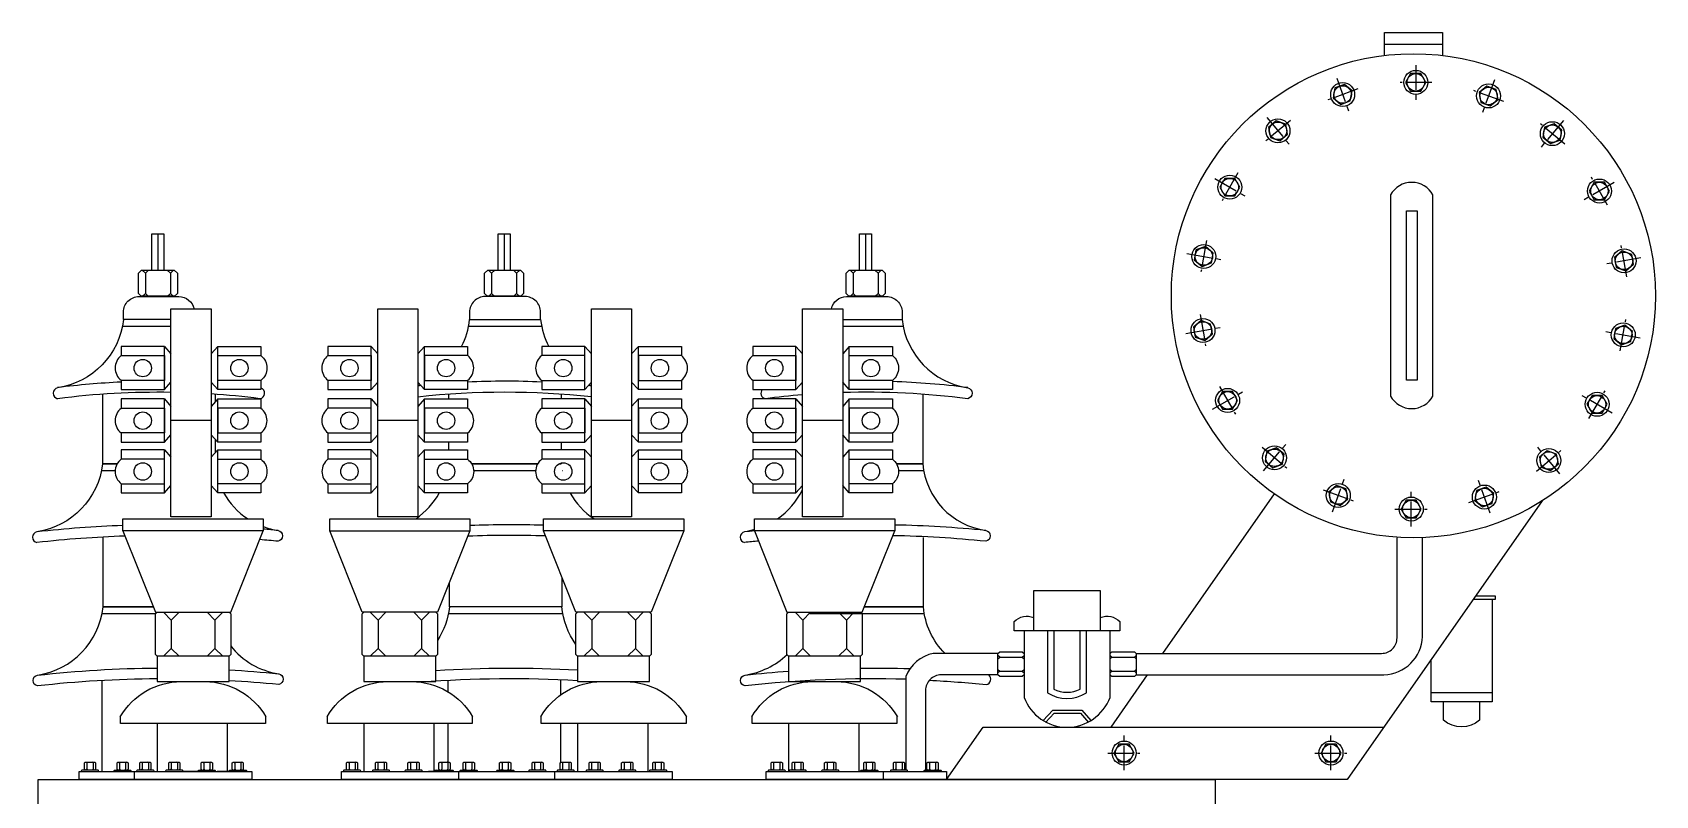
# Model space of a CAD drawing. Header units: millimetres. Extents: x 20927 to 53748, y 38421 to 54891.
# Drawn here: x 21173 to 22215, y 40141 to 40630 of the extents above; entities that cross this region are included whole.
import ezdxf

# ---------------------------------------------------------------- set-up
doc = ezdxf.new("R2010")
doc.units = ezdxf.units.MM
doc.linetypes.add('CENTERX2', pattern=[101.6, 63.5, -12.7, 12.7, -12.7])
doc.layers.add('DETAIL', color=4, linetype='Continuous')
doc.layers.add('TRANS', color=2, linetype='Continuous')

msp = doc.modelspace()

# ---------------------------------------------------------------- linework, layer by layer
at = {"layer": 'DETAIL', "color": 241, "ltscale": 0.25}
for p, q in [((22040.8, 40622.7), (22077.9, 40622.7)), ((21253.9, 40500.9), (21253.9, 40477.7)), ((21476, 40500.9), (21476, 40477.7)), ((21707.9, 40500.9), (21707.9, 40477.7)), ((21245.9, 40475.7), (21245.9, 40462.7)), ((21261.9, 40475.7), (21261.9, 40462.7)), ((21468, 40475.7), (21470, 40477.7)), ((21484, 40475.7), (21482, 40477.7)), ((21699.9, 40475.7), (21701.9, 40477.7)), ((21715.9, 40475.7), (21713.9, 40477.7)), ((21468, 40462.7), (21470, 40460.7)), ((21484, 40462.7), (21482, 40460.7)), ((21699.9, 40462.7), (21701.9, 40460.7)), ((21715.9, 40462.7), (21713.9, 40460.7)), ((21292.4, 40422.8), (21320, 40422.8)), ((21292.4, 40406.9), (21292.4, 40422.8)), ((21527.7, 40422.8), (21500.1, 40422.8)), ((21527.7, 40406.9), (21527.7, 40422.8)), ((21697.4, 40422.8), (21725.1, 40422.8)), ((21697.4, 40406.9), (21697.4, 40422.8)), ((21320, 40406.9), (21292.4, 40406.9)), ((21500.1, 40406.9), (21527.7, 40406.9)), ((21725.1, 40406.9), (21697.4, 40406.9)), ((21258.1, 40356.4), (21230.4, 40356.4)), ((21258.1, 40340.6), (21258.1, 40356.4)), ((21292.4, 40356.4), (21320, 40356.4)), ((21292.4, 40340.6), (21292.4, 40356.4)), ((21390.7, 40356.4), (21363, 40356.4)), ((21390.7, 40340.6), (21390.7, 40356.4)), ((21425, 40356.4), (21452.6, 40356.4)), ((21425, 40340.6), (21425, 40356.4)), ((21527.7, 40356.4), (21500.1, 40356.4)), ((21527.7, 40340.6), (21527.7, 40356.4)), ((21562.1, 40356.4), (21589.7, 40356.4)), ((21562.1, 40340.6), (21562.1, 40356.4)), ((21663.1, 40356.4), (21635.5, 40356.4)), ((21663.1, 40340.6), (21663.1, 40356.4)), ((21697.4, 40356.4), (21725.1, 40356.4)), ((21697.4, 40340.6), (21697.4, 40356.4)), ((21230.4, 40340.6), (21258.1, 40340.6)), ((21320, 40340.6), (21292.4, 40340.6)), ((21363, 40340.6), (21390.7, 40340.6)), ((21452.6, 40340.6), (21425, 40340.6)), ((21500.1, 40340.6), (21527.7, 40340.6)), ((21589.7, 40340.6), (21562.1, 40340.6)), ((21635.5, 40340.6), (21663.1, 40340.6)), ((21725.1, 40340.6), (21697.4, 40340.6)), ((21262.5, 40253.2), (21267.5, 40258.2)), ((21290.5, 40253.2), (21285.5, 40258.2)), ((21395.1, 40253.2), (21400.1, 40258.2)), ((21423.1, 40253.2), (21418.1, 40258.2)), ((21532.2, 40253.2), (21532.2, 40235)), ((21560.2, 40253.2), (21560.2, 40235)), ((21667.6, 40253.2), (21672.6, 40258.2)), ((21695.6, 40253.2), (21690.6, 40258.2)), ((21262.5, 40235), (21267.5, 40230)), ((21290.5, 40235), (21285.5, 40230)), ((21395.1, 40235), (21400.1, 40230)), ((21423.1, 40235), (21418.1, 40230)), ((21667.6, 40235), (21672.6, 40230)), ((21695.6, 40235), (21690.6, 40230)), ((21793.9, 40229.4), (21792.8, 40230.5)), ((21865.8, 40229.4), (21864.7, 40230.5)), ((21793.9, 40220.4), (21792.8, 40219.3)), ((21808.4, 40229.4), (21809.5, 40228.3)), ((21808.4, 40220.4), (21809.5, 40221.5)), ((21865.8, 40220.4), (21864.7, 40219.3)), ((21880.3, 40229.4), (21881.4, 40228.3)), ((21880.3, 40220.4), (21881.4, 40221.5)), ((22109.7, 40206.4), (22070.6, 40206.4)), ((21208.3, 40161.5), (21208.3, 40157.5)), ((21212.3, 40161.5), (21212.3, 40157.5)), ((21229.2, 40161.5), (21229.7, 40162)), ((21229.2, 40157.5), (21229.7, 40157)), ((21233.2, 40161.5), (21232.7, 40162)), ((21233.2, 40157.5), (21232.7, 40157)), ((21243.8, 40161.5), (21243.8, 40157.5)), ((21247.8, 40161.5), (21247.8, 40157.5)), ((21262.4, 40161.5), (21262.4, 40157.5)), ((21266.4, 40161.5), (21266.4, 40157.5)), ((21283.3, 40161.5), (21283.3, 40157.5)), ((21287.3, 40161.5), (21287.3, 40157.5)), ((21303.2, 40161.5), (21303.2, 40157.5)), ((21307.2, 40161.5), (21307.2, 40157.5)), ((21376.5, 40161.5), (21376.5, 40157.5)), ((21380.5, 40161.5), (21380.5, 40157.5)), ((21395, 40161.5), (21395, 40157.5)), ((21399, 40161.5), (21399, 40157.5)), ((21415.9, 40161.5), (21415.9, 40157.5)), ((21419.9, 40161.5), (21419.9, 40157.5)), ((21439.8, 40161.5), (21439.8, 40157.5)), ((21451.3, 40161.5), (21451.3, 40157.5)), ((21455.3, 40161.5), (21455.3, 40157.5)), ((21474.7, 40161.5), (21475.2, 40162)), ((21474.7, 40157.5), (21475.2, 40157)), ((21478.7, 40161.5), (21478.2, 40162)), ((21478.7, 40157.5), (21478.2, 40157)), ((21495.4, 40161.5), (21495.4, 40157.5)), ((21499.4, 40161.5), (21499.4, 40157.5)), ((21513.5, 40161.5), (21513.5, 40157.5)), ((21517.5, 40161.5), (21517.5, 40157.5)), ((21532.1, 40161.5), (21532.1, 40157.5)), ((21536.1, 40161.5), (21536.1, 40157.5)), ((21553, 40161.5), (21553, 40157.5)), ((21557, 40161.5), (21557, 40157.5)), ((21572.8, 40161.5), (21572.8, 40157.5)), ((21576.8, 40161.5), (21576.8, 40157.5)), ((21648.9, 40161.5), (21648.9, 40157.5)), ((21652.9, 40161.5), (21652.9, 40157.5)), ((21662.3, 40161.5), (21662.8, 40162)), ((21662.3, 40157.5), (21662.8, 40157)), ((21666.3, 40161.5), (21665.8, 40162)), ((21666.3, 40157.5), (21665.8, 40157)), ((21683.2, 40161.5), (21683.2, 40157.5)), ((21687.2, 40161.5), (21687.2, 40157.5)), ((21708.2, 40161.5), (21708.2, 40157.5)), ((21712.2, 40161.5), (21712.2, 40157.5)), ((21727.3, 40161.5), (21727.3, 40157.5)), ((21731.3, 40161.5), (21731.3, 40157.5)), ((21748.8, 40161.5), (21749.3, 40162)), ((21748.8, 40157.5), (21749.3, 40157)), ((21752.8, 40161.5), (21752.3, 40162)), ((21752.8, 40157.5), (21752.3, 40157))]:
    msp.add_line(p, q, dxfattribs=at)
at = {"layer": 'DETAIL', "color": 241, "linetype": 'CENTERX2', "ltscale": 0.25}
for p, q in [((22060.8, 40609.1), (22060.8, 40586.8)), ((22010.1, 40600.7), (22017.7, 40579.7)), ((22071.2, 40598.1), (22050.7, 40598.1)), ((22111.3, 40599.7), (22103.6, 40578.7)), ((22023.7, 40593.9), (22004.4, 40586.9)), ((22117.3, 40585.8), (22098, 40592.8)), ((21980.5, 40573.7), (21964.7, 40560.5)), ((21965.3, 40575.5), (21979.7, 40558.3)), ((22155.5, 40573.6), (22141.1, 40556.5)), ((22156.4, 40558.4), (22140.7, 40571.6)), ((21931.9, 40536.4), (21951.3, 40525.2)), ((21946.7, 40540), (21936.5, 40522.2)), ((22188.1, 40533.9), (22168.7, 40522.7)), ((22183.8, 40519.4), (22173.5, 40537.2)), ((21926.6, 40496.7), (21923, 40476.5)), ((22196.2, 40473.3), (22192.6, 40493.5)), ((21913.9, 40488.3), (21935.9, 40484.5)), ((22205.2, 40485.5), (22183.2, 40481.6)), ((21922.5, 40449.2), (21926, 40429)), ((21913.4, 40437), (21935.4, 40440.9)), ((22192, 40425.8), (22195.6, 40446)), ((22204.7, 40434.1), (22182.7, 40438)), ((21930.5, 40388.5), (21949.9, 40399.7)), ((21934.8, 40403.1), (21945.1, 40385.3)), ((22186.7, 40386), (22167.3, 40397.2)), ((22171.9, 40382.5), (22182.2, 40400.3)), ((21963.1, 40348.9), (21977.5, 40366)), ((21962.2, 40364), (21978, 40350.8)), ((22138.2, 40348.7), (22153.9, 40361.9)), ((22153.3, 40347), (22138.9, 40364.2)), ((22001.3, 40336.7), (22020.6, 40329.7)), ((22007.4, 40322.7), (22015, 40343.8)), ((22057.9, 40313.3), (22057.9, 40335.7)), ((22094.9, 40328.6), (22114.2, 40335.6)), ((22108.5, 40321.8), (22100.9, 40342.8)), ((22047.4, 40324.4), (22068, 40324.4)), ((21873.7, 40156.9), (21873.7, 40179.3)), ((22006.4, 40156.9), (22006.4, 40179.3)), ((21863.2, 40167.9), (21883.7, 40167.9)), ((21996, 40167.9), (22016.5, 40167.9))]:
    msp.add_line(p, q, dxfattribs=at)
at = {"layer": 'DETAIL', "ltscale": 0.25}
for p, q in [((21258.1, 40428.7), (21262.3, 40423.9)), ((21292.4, 40428.7), (21288.1, 40423.9)), ((21390.7, 40428.7), (21394.9, 40423.9)), ((21425, 40428.7), (21420.7, 40423.9)), ((21527.7, 40428.7), (21532, 40423.9)), ((21562.1, 40428.7), (21557.8, 40423.9)), ((21663.1, 40428.7), (21667.4, 40423.9)), ((21697.4, 40428.7), (21693.2, 40423.9)), ((21258.1, 40401), (21262.3, 40405.8)), ((21292.4, 40401), (21288.1, 40405.8)), ((21390.7, 40401), (21394.9, 40405.8)), ((21425, 40401), (21420.7, 40405.8)), ((21527.7, 40401), (21532, 40405.8)), ((21562.1, 40401), (21557.8, 40405.8)), ((21663.1, 40401), (21667.4, 40405.8)), ((21697.4, 40401), (21693.2, 40405.8)), ((21258.1, 40395), (21262.3, 40390.2)), ((21292.4, 40395), (21288.1, 40390.2)), ((21390.7, 40395), (21394.9, 40390.2)), ((21425, 40395), (21420.7, 40390.2)), ((21527.7, 40395), (21532, 40390.2)), ((21562.1, 40395), (21557.8, 40390.2)), ((21663.1, 40395), (21667.4, 40390.2)), ((21697.4, 40395), (21693.2, 40390.2)), ((21288.1, 40381.1), (21262.3, 40381.1)), ((21420.7, 40381.1), (21394.9, 40381.1)), ((21557.8, 40381.1), (21532, 40381.1)), ((21693.2, 40381.1), (21667.4, 40381.1)), ((21258.1, 40367.3), (21262.3, 40372.1)), ((21292.4, 40367.3), (21288.1, 40372.1)), ((21390.7, 40367.3), (21394.9, 40372.1)), ((21425, 40367.3), (21420.7, 40372.1)), ((21527.7, 40367.3), (21532, 40372.1)), ((21562.1, 40367.3), (21557.8, 40372.1)), ((21663.1, 40367.3), (21667.4, 40372.1)), ((21697.4, 40367.3), (21693.2, 40372.1)), ((21258.1, 40362.3), (21262.3, 40357.6)), ((21292.4, 40362.3), (21288.1, 40357.6)), ((21390.7, 40362.3), (21394.9, 40357.6)), ((21425, 40362.3), (21420.7, 40357.6)), ((21527.7, 40362.3), (21532, 40357.6)), ((21562.1, 40362.3), (21557.8, 40357.6)), ((21663.1, 40362.3), (21667.4, 40357.6)), ((21697.4, 40362.3), (21693.2, 40357.6)), ((21258.1, 40334.7), (21262.3, 40339.5)), ((21292.4, 40334.7), (21288.1, 40339.5)), ((21390.7, 40334.7), (21394.9, 40339.5)), ((21425, 40334.7), (21420.7, 40339.5)), ((21527.7, 40334.7), (21532, 40339.5)), ((21562.1, 40334.7), (21557.8, 40339.5)), ((21663.1, 40334.7), (21667.4, 40339.5)), ((21697.4, 40334.7), (21693.2, 40339.5)), ((21898.5, 40231.8), (21970.1, 40334.1)), ((21217.9, 40214.4), (21217.9, 40156.3)), ((21439.9, 40214.4), (21439.9, 40207.3)), ((21512.2, 40214.8), (21512.2, 40205.2)), ((21671.8, 40214.4), (21671.8, 40213.6)), ((21865.4, 40184.5), (21888.8, 40218)), ((21253.4, 40186.8), (21253.4, 40156.3)), ((21298.4, 40186.8), (21298.4, 40156.3)), ((21386, 40186.8), (21386, 40156.3)), ((21431, 40186.8), (21431, 40156.3)), ((21439.9, 40186.9), (21439.9, 40162)), ((21512.2, 40186.9), (21512.2, 40161.7)), ((21523.1, 40186.8), (21523.1, 40156.3)), ((21568.1, 40186.8), (21568.1, 40156.3)), ((21658.4, 40186.8), (21658.4, 40156.3)), ((21703.5, 40186.8), (21703.5, 40156.3)), ((21508.6, 40150.9), (21508.6, 40156))]:
    msp.add_line(p, q, dxfattribs=at)
at = {"layer": 'DETAIL', "color": 241, "ltscale": 0.25}
for points in [[(22040.8, 40615.4), (22040.8, 40630.1), (22077.9, 40630.1), (22077.9, 40615.4)], [(21243.9, 40477.7), (21245.9, 40475.7), (21247.9, 40477.7)], [(21263.9, 40477.7), (21261.9, 40475.7), (21259.9, 40477.7)], [(21466, 40477.7), (21468, 40475.7), (21468, 40462.7), (21466, 40460.7)], [(21486, 40477.7), (21484, 40475.7), (21484, 40462.7), (21486, 40460.7)], [(21697.9, 40477.7), (21699.9, 40475.7), (21699.9, 40462.7), (21697.9, 40460.7)], [(21717.9, 40477.7), (21715.9, 40475.7), (21715.9, 40462.7), (21717.9, 40460.7)], [(21243.9, 40460.7), (21245.9, 40462.7), (21247.9, 40460.7)], [(21263.9, 40460.7), (21261.9, 40462.7), (21259.9, 40460.7)], [(21262.3, 40441.6), (21231.1, 40441.6)], [(21500.1, 40441.6), (21453.2, 40441.6)], [(21731.9, 40441.6), (21693.2, 40441.6)], [(21217.8, 40349.2), (21226.5, 40349.2)], [(21440.5, 40353.8), (21440.5, 40353.5), (21441.2, 40353.5), (21440.5, 40353.5)], [(21456.5, 40349.2), (21496.2, 40349.2)], [(21513.3, 40349.2), (21513.4, 40349.2)], [(21729, 40349.2), (21745.3, 40349.2)], [(21815.8, 40246.2), (21815.8, 40272.2), (21858.4, 40272.2), (21858.4, 40246.2)], [(22109.7, 40266.6), (22109.7, 40200.8), (22070.6, 40200.8), (22070.6, 40228)], [(22097.7, 40266.6), (22112, 40266.6), (22112, 40268.6), (22099.1, 40268.6)], [(21218.1, 40257.3), (21252.4, 40257.3)], [(21257.5, 40258.2), (21262.5, 40253.2), (21262.5, 40235), (21257.5, 40230)], [(21295.5, 40258.2), (21290.5, 40253.2), (21290.5, 40235), (21295.5, 40230)], [(21390.1, 40258.2), (21395.1, 40253.2), (21395.1, 40235), (21390.1, 40230)], [(21428.1, 40258.2), (21423.1, 40253.2), (21423.1, 40235), (21428.1, 40230)], [(21440.2, 40257.3), (21513.8, 40257.3)], [(21537.2, 40258.2), (21532.2, 40253.2), (21527.2, 40258.2)], [(21555.2, 40258.2), (21560.2, 40253.2), (21565.2, 40258.2)], [(21662.6, 40258.2), (21667.6, 40253.2), (21667.6, 40235), (21662.6, 40230)], [(21672.1, 40257.3), (21745.6, 40257.3)], [(21700.6, 40258.2), (21695.6, 40253.2), (21695.6, 40235), (21700.6, 40230)], [(21537.2, 40230), (21532.2, 40235), (21527.2, 40230)], [(21555.2, 40230), (21560.2, 40235), (21565.2, 40230)], [(21809.5, 40218), (21808.4, 40216.9), (21793.9, 40216.9), (21792.8, 40218), (21792.8, 40231.8), (21793.9, 40232.9), (21808.4, 40232.9), (21809.5, 40231.8)], [(21792.8, 40228.3), (21793.9, 40229.4), (21808.4, 40229.4), (21809.5, 40230.5)], [(21864.7, 40231.8), (21865.8, 40232.9), (21880.3, 40232.9), (21881.4, 40231.8), (21881.4, 40218), (21880.3, 40216.9), (21865.8, 40216.9), (21864.7, 40218)], [(21864.7, 40228.3), (21865.8, 40229.4), (21880.3, 40229.4), (21881.4, 40230.5)], [(21792.8, 40221.5), (21793.9, 40220.4), (21808.4, 40220.4), (21809.5, 40219.3)], [(21864.7, 40221.5), (21865.8, 40220.4), (21880.3, 40220.4), (21881.4, 40219.3)], [(21821.7, 40188.8), (21828, 40195.4), (21846.6, 40195.4), (21852.3, 40188.7)], [(21823.2, 40187.4), (21828.8, 40193.4), (21845.7, 40193.4), (21850.8, 40187.4)], [(21207.3, 40157), (21206.8, 40157.5), (21206.8, 40161.5), (21207.3, 40162), (21213.4, 40162), (21213.9, 40161.5), (21213.9, 40157.5), (21213.4, 40157)], [(21207.8, 40162), (21208.3, 40161.5), (21208.8, 40162)], [(21207.8, 40157), (21208.3, 40157.5), (21208.8, 40157)], [(21212.8, 40162), (21212.3, 40161.5), (21211.8, 40162)], [(21212.8, 40157), (21212.3, 40157.5), (21211.8, 40157)], [(21228.2, 40157), (21227.7, 40157.5), (21227.7, 40161.5), (21228.2, 40162), (21234.3, 40162), (21234.8, 40161.5), (21234.8, 40157.5), (21234.3, 40157)], [(21228.7, 40162), (21229.2, 40161.5), (21229.2, 40157.5), (21228.7, 40157)], [(21233.7, 40162), (21233.2, 40161.5), (21233.2, 40157.5), (21233.7, 40157)], [(21242.8, 40157), (21242.3, 40157.5), (21242.3, 40161.5), (21242.8, 40162), (21248.9, 40162), (21249.4, 40161.5), (21249.4, 40157.5), (21248.9, 40157)], [(21243.3, 40162), (21243.8, 40161.5), (21244.3, 40162)], [(21243.3, 40157), (21243.8, 40157.5), (21244.3, 40157)], [(21248.3, 40162), (21247.8, 40161.5), (21247.3, 40162)], [(21248.3, 40157), (21247.8, 40157.5), (21247.3, 40157)], [(21261.4, 40157), (21260.9, 40157.5), (21260.9, 40161.5), (21261.4, 40162), (21267.5, 40162), (21268, 40161.5), (21268, 40157.5), (21267.5, 40157)], [(21261.9, 40162), (21262.4, 40161.5), (21262.9, 40162)], [(21261.9, 40157), (21262.4, 40157.5), (21262.9, 40157)], [(21266.9, 40162), (21266.4, 40161.5), (21265.9, 40162)], [(21266.9, 40157), (21266.4, 40157.5), (21265.9, 40157)], [(21282.2, 40157), (21281.7, 40157.5), (21281.7, 40161.5), (21282.2, 40162), (21288.4, 40162), (21288.9, 40161.5), (21288.9, 40157.5), (21288.4, 40157)], [(21282.8, 40162), (21283.3, 40161.5), (21283.8, 40162)], [(21282.8, 40157), (21283.3, 40157.5), (21283.8, 40157)], [(21287.8, 40162), (21287.3, 40161.5), (21286.8, 40162)], [(21287.8, 40157), (21287.3, 40157.5), (21286.8, 40157)], [(21302.1, 40157), (21301.6, 40157.5), (21301.6, 40161.5), (21302.1, 40162), (21308.2, 40162), (21308.7, 40161.5), (21308.7, 40157.5), (21308.2, 40157)], [(21302.7, 40162), (21303.2, 40161.5), (21303.7, 40162)], [(21302.7, 40157), (21303.2, 40157.5), (21303.7, 40157)], [(21307.7, 40162), (21307.2, 40161.5), (21306.7, 40162)], [(21307.7, 40157), (21307.2, 40157.5), (21306.7, 40157)], [(21375.4, 40157), (21374.9, 40157.5), (21374.9, 40161.5), (21375.4, 40162), (21381.5, 40162), (21382, 40161.5), (21382, 40157.5), (21381.5, 40157)], [(21376, 40162), (21376.5, 40161.5), (21377, 40162)], [(21376, 40157), (21376.5, 40157.5), (21377, 40157)], [(21381, 40162), (21380.5, 40161.5), (21380, 40162)], [(21381, 40157), (21380.5, 40157.5), (21380, 40157)], [(21394, 40157), (21393.5, 40157.5), (21393.5, 40161.5), (21394, 40162), (21400.1, 40162), (21400.6, 40161.5), (21400.6, 40157.5), (21400.1, 40157)], [(21394.5, 40162), (21395, 40161.5), (21395.5, 40162)], [(21394.5, 40157), (21395, 40157.5), (21395.5, 40157)], [(21399.5, 40162), (21399, 40161.5), (21398.5, 40162)], [(21399.5, 40157), (21399, 40157.5), (21398.5, 40157)], [(21414.8, 40157), (21414.3, 40157.5), (21414.3, 40161.5), (21414.8, 40162), (21421, 40162), (21421.5, 40161.5), (21421.5, 40157.5), (21421, 40157)], [(21415.4, 40162), (21415.9, 40161.5), (21416.4, 40162)], [(21415.4, 40157), (21415.9, 40157.5), (21416.4, 40157)], [(21420.4, 40162), (21419.9, 40161.5), (21419.4, 40162)], [(21420.4, 40157), (21419.9, 40157.5), (21419.4, 40157)], [(21434.7, 40157), (21434.2, 40157.5), (21434.2, 40161.5), (21434.7, 40162), (21440.8, 40162), (21441.3, 40161.5), (21441.3, 40157.5), (21440.8, 40157)], [(21435.5, 40162), (21436, 40161.5), (21436, 40157.5), (21435.5, 40157)], [(21440.3, 40162), (21439.8, 40161.5), (21439.3, 40162)], [(21440.3, 40157), (21439.8, 40157.5), (21439.3, 40157)], [(21450.2, 40157), (21449.7, 40157.5), (21449.7, 40161.5), (21450.2, 40162), (21456.4, 40162), (21456.9, 40161.5), (21456.9, 40157.5), (21456.4, 40157)], [(21450.8, 40162), (21451.3, 40161.5), (21451.8, 40162)], [(21450.8, 40157), (21451.3, 40157.5), (21451.8, 40157)], [(21455.8, 40162), (21455.3, 40161.5), (21454.8, 40162)], [(21455.8, 40157), (21455.3, 40157.5), (21454.8, 40157)], [(21473.6, 40157), (21473.1, 40157.5), (21473.1, 40161.5), (21473.6, 40162), (21479.7, 40162), (21480.2, 40161.5), (21480.2, 40157.5), (21479.7, 40157)], [(21474.2, 40162), (21474.7, 40161.5), (21474.7, 40157.5), (21474.2, 40157)], [(21479.2, 40162), (21478.7, 40161.5), (21478.7, 40157.5), (21479.2, 40157)], [(21494.4, 40157), (21493.9, 40157.5), (21493.9, 40161.5), (21494.4, 40162), (21500.5, 40162), (21501, 40161.5), (21501, 40157.5), (21500.5, 40157)], [(21494.9, 40162), (21495.4, 40161.5), (21495.9, 40162)], [(21494.9, 40157), (21495.4, 40157.5), (21495.9, 40157)], [(21499.9, 40162), (21499.4, 40161.5), (21498.9, 40162)], [(21499.9, 40157), (21499.4, 40157.5), (21498.9, 40157)], [(21512.5, 40157), (21512, 40157.5), (21512, 40161.5), (21512.5, 40162), (21518.6, 40162), (21519.1, 40161.5), (21519.1, 40157.5), (21518.6, 40157)], [(21513, 40162), (21513.5, 40161.5), (21514, 40162)], [(21513, 40157), (21513.5, 40157.5), (21514, 40157)], [(21518, 40162), (21517.5, 40161.5), (21517, 40162)], [(21518, 40157), (21517.5, 40157.5), (21517, 40157)], [(21531, 40157), (21530.5, 40157.5), (21530.5, 40161.5), (21531, 40162), (21537.2, 40162), (21537.7, 40161.5), (21537.7, 40157.5), (21537.2, 40157)], [(21531.6, 40162), (21532.1, 40161.5), (21532.6, 40162)], [(21531.6, 40157), (21532.1, 40157.5), (21532.6, 40157)], [(21536.6, 40162), (21536.1, 40161.5), (21535.6, 40162)], [(21536.6, 40157), (21536.1, 40157.5), (21535.6, 40157)], [(21551.9, 40157), (21551.4, 40157.5), (21551.4, 40161.5), (21551.9, 40162), (21558.1, 40162), (21558.6, 40161.5), (21558.6, 40157.5), (21558.1, 40157)], [(21552.5, 40162), (21553, 40161.5), (21553.5, 40162)], [(21552.5, 40157), (21553, 40157.5), (21553.5, 40157)], [(21557.5, 40162), (21557, 40161.5), (21556.5, 40162)], [(21557.5, 40157), (21557, 40157.5), (21556.5, 40157)], [(21571.8, 40157), (21571.3, 40157.5), (21571.3, 40161.5), (21571.8, 40162), (21577.9, 40162), (21578.4, 40161.5), (21578.4, 40157.5), (21577.9, 40157)], [(21572.3, 40162), (21572.8, 40161.5), (21573.3, 40162)], [(21572.3, 40157), (21572.8, 40157.5), (21573.3, 40157)], [(21577.3, 40162), (21576.8, 40161.5), (21576.3, 40162)], [(21577.3, 40157), (21576.8, 40157.5), (21576.3, 40157)], [(21647.8, 40157), (21647.3, 40157.5), (21647.3, 40161.5), (21647.8, 40162), (21654, 40162), (21654.5, 40161.5), (21654.5, 40157.5), (21654, 40157)], [(21648.4, 40162), (21648.9, 40161.5), (21649.4, 40162)], [(21648.4, 40157), (21648.9, 40157.5), (21649.4, 40157)], [(21653.4, 40162), (21652.9, 40161.5), (21652.4, 40162)], [(21653.4, 40157), (21652.9, 40157.5), (21652.4, 40157)], [(21661.2, 40157), (21660.7, 40157.5), (21660.7, 40161.5), (21661.2, 40162), (21667.3, 40162), (21667.8, 40161.5), (21667.8, 40157.5), (21667.3, 40157)], [(21661.8, 40162), (21662.3, 40161.5), (21662.3, 40157.5), (21661.8, 40157)], [(21666.8, 40162), (21666.3, 40161.5), (21666.3, 40157.5), (21666.8, 40157)], [(21682.1, 40157), (21681.6, 40157.5), (21681.6, 40161.5), (21682.1, 40162), (21688.2, 40162), (21688.7, 40161.5), (21688.7, 40157.5), (21688.2, 40157)], [(21682.7, 40162), (21683.2, 40161.5), (21683.7, 40162)], [(21682.7, 40157), (21683.2, 40157.5), (21683.7, 40157)], [(21687.7, 40162), (21687.2, 40161.5), (21686.7, 40162)], [(21687.7, 40157), (21687.2, 40157.5), (21686.7, 40157)], [(21707.2, 40157), (21706.7, 40157.5), (21706.7, 40161.5), (21707.2, 40162), (21713.3, 40162), (21713.8, 40161.5), (21713.8, 40157.5), (21713.3, 40157)], [(21707.7, 40162), (21708.2, 40161.5), (21708.7, 40162)], [(21707.7, 40157), (21708.2, 40157.5), (21708.7, 40157)], [(21712.7, 40162), (21712.2, 40161.5), (21711.7, 40162)], [(21712.7, 40157), (21712.2, 40157.5), (21711.7, 40157)], [(21726.2, 40157), (21725.7, 40157.5), (21725.7, 40161.5), (21726.2, 40162), (21732.4, 40162), (21732.9, 40161.5), (21732.9, 40157.5), (21732.4, 40157)], [(21726.8, 40162), (21727.3, 40161.5), (21727.8, 40162)], [(21726.8, 40157), (21727.3, 40157.5), (21727.8, 40157)], [(21731.8, 40162), (21731.3, 40161.5), (21730.8, 40162)], [(21731.8, 40157), (21731.3, 40157.5), (21730.8, 40157)], [(21747.7, 40157), (21747.2, 40157.5), (21747.2, 40161.5), (21747.7, 40162), (21753.9, 40162), (21754.4, 40161.5), (21754.4, 40157.5), (21753.9, 40157)], [(21748.3, 40162), (21748.8, 40161.5), (21748.8, 40157.5), (21748.3, 40157)], [(21753.3, 40162), (21752.8, 40161.5), (21752.8, 40157.5), (21753.3, 40157)]]:
    msp.add_lwpolyline(points, dxfattribs=at)
for points in [[(22008.9, 40594.5), (22007.8, 40588.1), (22012.7, 40584), (22018.8, 40586.2), (22019.9, 40592.6), (22015, 40596.7)], [(22057.5, 40603.7), (22054.3, 40598.1), (22057.5, 40592.5), (22064, 40592.5), (22067.2, 40598.1), (22064, 40603.7)], [(22106.4, 40595.7), (22101.4, 40591.6), (22102.5, 40585.2), (22108.6, 40583), (22113.6, 40587.1), (22112.4, 40593.5)], [(21966.4, 40569.2), (21967.5, 40562.8), (21973.6, 40560.6), (21978.5, 40564.8), (21977.4, 40571.2), (21971.3, 40573.4)], [(22149.5, 40571.5), (22143.4, 40569.3), (22142.3, 40562.9), (22147.3, 40558.8), (22153.4, 40561), (22154.5, 40567.4)], [(21935, 40530.9), (21938.3, 40525.3), (21944.7, 40525.3), (21948, 40530.9), (21944.7, 40536.5), (21938.3, 40536.5)], [(22181.8, 40534), (22175.3, 40534), (22172.1, 40528.4), (22175.3, 40522.8), (22181.8, 40522.8), (22185, 40528.4)], [(21918.7, 40484.2), (21923.7, 40480), (21929.7, 40482.3), (21930.9, 40488.6), (21925.9, 40492.8), (21919.8, 40490.6)], [(22199.3, 40487.7), (22193.2, 40490), (22188.3, 40485.8), (22189.4, 40479.4), (22195.5, 40477.2), (22200.4, 40481.4)], [(21919.3, 40434.7), (21925.4, 40432.5), (21930.4, 40436.7), (21929.2, 40443.1), (21923.2, 40445.3), (21918.2, 40441.1)], [(22199.9, 40438.3), (22195, 40442.4), (22188.9, 40440.2), (22187.8, 40433.8), (22192.7, 40429.7), (22198.8, 40431.9)], [(21936.8, 40388.4), (21943.3, 40388.4), (21946.5, 40394.1), (21943.3, 40399.7), (21936.8, 40399.7), (21933.6, 40394.1)], [(22183.6, 40391.6), (22180.4, 40397.2), (22173.9, 40397.2), (22170.6, 40391.6), (22173.9, 40385.9), (22180.4, 40385.9)], [(21969.1, 40350.9), (21975.2, 40353.2), (21976.3, 40359.5), (21971.4, 40363.7), (21965.3, 40361.5), (21964.1, 40355.1)], [(22152.3, 40353.3), (22151.1, 40359.6), (22145.1, 40361.8), (22140.1, 40357.7), (22141.2, 40351.3), (22147.3, 40349.1)], [(21455.2, 40353.5), (21497.5, 40353.5)], [(22012.3, 40326.7), (22017.2, 40330.9), (22016.1, 40337.3), (22010, 40339.5), (22005.1, 40335.3), (22006.2, 40329)], [(22109.7, 40328), (22110.9, 40334.3), (22105.9, 40338.5), (22099.8, 40336.3), (22098.7, 40329.9), (22103.6, 40325.8)], [(22061.1, 40318.8), (22064.3, 40324.4), (22061.1, 40330), (22054.6, 40330), (22051.4, 40324.4), (22054.6, 40318.8)], [(21591.2, 40310.4), (21501.2, 40310.4), (21501.2, 40318.2), (21591.2, 40318.2)], [(21876.9, 40162.3), (21880.1, 40167.9), (21876.9, 40173.5), (21870.4, 40173.5), (21867.2, 40167.9), (21870.4, 40162.3)], [(22009.7, 40162.3), (22012.9, 40167.9), (22009.7, 40173.5), (22003.2, 40173.5), (22000, 40167.9), (22003.2, 40162.3)]]:
    msp.add_lwpolyline(points, close=True, dxfattribs=at)
at = {"layer": 'DETAIL', "ltscale": 0.25}
for points in [[(22071.8, 40525.9, 0.592538), (22044.6, 40525.9), (22044.6, 40396.9, 0.592538), (22071.8, 40396.9)], [(21320, 40406.9), (21320, 40401), (21292.4, 40401), (21292.4, 40428.7), (21320, 40428.7), (21320, 40422.8, -0.489677)], [(21500.1, 40406.9), (21500.1, 40401), (21527.7, 40401), (21527.7, 40428.7), (21500.1, 40428.7), (21500.1, 40422.8, 0.489677)], [(21725.1, 40406.9), (21725.1, 40401), (21697.4, 40401), (21697.4, 40428.7), (21725.1, 40428.7), (21725.1, 40422.8, -0.489677)], [(21230.4, 40340.6), (21230.4, 40334.7), (21258.1, 40334.7), (21258.1, 40362.3), (21230.4, 40362.3), (21230.4, 40356.4, 0.489677)], [(21320, 40340.6), (21320, 40334.7), (21292.4, 40334.7), (21292.4, 40362.3), (21320, 40362.3), (21320, 40356.4, -0.489677)], [(21363, 40340.6), (21363, 40334.7), (21390.7, 40334.7), (21390.7, 40362.3), (21363, 40362.3), (21363, 40356.4, 0.489677)], [(21452.6, 40340.6), (21452.6, 40334.7), (21425, 40334.7), (21425, 40362.3), (21452.6, 40362.3), (21452.6, 40356.4, -0.489677)], [(21500.1, 40340.6), (21500.1, 40334.7), (21527.7, 40334.7), (21527.7, 40362.3), (21500.1, 40362.3), (21500.1, 40356.4, 0.489677)], [(21589.7, 40340.6), (21589.7, 40334.7), (21562.1, 40334.7), (21562.1, 40362.3), (21589.7, 40362.3), (21589.7, 40356.4, -0.489677)], [(21635.5, 40340.6), (21635.5, 40334.7), (21663.1, 40334.7), (21663.1, 40362.3), (21635.5, 40362.3), (21635.5, 40356.4, 0.489677)], [(21725.1, 40340.6), (21725.1, 40334.7), (21697.4, 40334.7), (21697.4, 40362.3), (21725.1, 40362.3), (21725.1, 40356.4, -0.489677)]]:
    msp.add_lwpolyline(points, format="xyb", close=True, dxfattribs=at)
for points in [[(22054.8, 40515.8), (22061.6, 40515.8), (22061.6, 40407.1), (22054.8, 40407.1)], [(21262.3, 40452.8), (21288.1, 40452.8), (21288.1, 40319.5), (21262.3, 40319.5)], [(21394.9, 40452.8), (21420.7, 40452.8), (21420.7, 40319.5), (21394.9, 40319.5)], [(21532, 40452.8), (21557.8, 40452.8), (21557.8, 40319.5), (21532, 40319.5)], [(21667.4, 40452.8), (21693.2, 40452.8), (21693.2, 40319.5), (21667.4, 40319.5)], [(21258.1, 40406.9), (21230.4, 40406.9), (21230.4, 40401), (21258.1, 40401), (21258.1, 40428.7), (21230.4, 40428.7), (21230.4, 40422.8), (21258.1, 40422.8)], [(21390.7, 40406.9), (21363, 40406.9), (21363, 40401), (21390.7, 40401), (21390.7, 40428.7), (21363, 40428.7), (21363, 40422.8), (21390.7, 40422.8)], [(21425, 40406.9), (21452.6, 40406.9), (21452.6, 40401), (21425, 40401), (21425, 40428.7), (21452.6, 40428.7), (21452.6, 40422.8), (21425, 40422.8)], [(21562.1, 40406.9), (21589.7, 40406.9), (21589.7, 40401), (21562.1, 40401), (21562.1, 40428.7), (21589.7, 40428.7), (21589.7, 40422.8), (21562.1, 40422.8)], [(21663.1, 40406.9), (21635.5, 40406.9), (21635.5, 40401), (21663.1, 40401), (21663.1, 40428.7), (21635.5, 40428.7), (21635.5, 40422.8), (21663.1, 40422.8)], [(21258.1, 40373.2), (21230.4, 40373.2), (21230.4, 40367.3), (21258.1, 40367.3), (21258.1, 40395), (21230.4, 40395), (21230.4, 40389.1), (21258.1, 40389.1)], [(21292.4, 40373.2), (21320, 40373.2), (21320, 40367.3), (21292.4, 40367.3), (21292.4, 40395), (21320, 40395), (21320, 40389.1), (21292.4, 40389.1)], [(21425, 40373.2), (21452.6, 40373.2), (21452.6, 40367.3), (21425, 40367.3), (21425, 40395), (21452.6, 40395), (21452.6, 40389.1), (21425, 40389.1)], [(21527.7, 40373.2), (21500.1, 40373.2), (21500.1, 40367.3), (21527.7, 40367.3), (21527.7, 40395), (21500.1, 40395), (21500.1, 40389.1), (21527.7, 40389.1)], [(21663.1, 40373.2), (21635.5, 40373.2), (21635.5, 40367.3), (21663.1, 40367.3), (21663.1, 40395), (21635.5, 40395), (21635.5, 40389.1), (21663.1, 40389.1)], [(21697.4, 40373.2), (21725.1, 40373.2), (21725.1, 40367.3), (21697.4, 40367.3), (21697.4, 40395), (21725.1, 40395), (21725.1, 40389.1), (21697.4, 40389.1)], [(21385, 40258.2), (21364.1, 40310.4), (21454.1, 40310.4), (21433.2, 40258.2)], [(21705.7, 40258.2), (21726.6, 40310.4), (21636.6, 40310.4), (21657.4, 40258.2)], [(21583.7, 40150.9), (21371.6, 40150.9), (21371.6, 40156), (21583.7, 40156)]]:
    msp.add_lwpolyline(points, close=True, dxfattribs=at)
for points in [[(21250.1, 40477.7), (21250.1, 40500.9), (21257.8, 40500.9), (21257.8, 40477.7)], [(21472.1, 40477.7), (21472.1, 40500.9), (21479.9, 40500.9), (21479.9, 40477.7)], [(21704, 40477.7), (21704, 40500.9), (21711.7, 40500.9), (21711.7, 40477.7)], [(21243.4, 40460.7), (21241.4, 40462.7), (21241.4, 40475.7), (21243.4, 40477.7), (21264.4, 40477.7), (21266.4, 40475.7), (21266.4, 40462.7), (21264.4, 40460.7)], [(21465.5, 40460.7), (21463.5, 40462.7), (21463.5, 40475.7), (21465.5, 40477.7), (21486.5, 40477.7), (21488.5, 40475.7), (21488.5, 40462.7), (21486.5, 40460.7)], [(21697.4, 40460.7), (21695.4, 40462.7), (21695.4, 40475.7), (21697.4, 40477.7), (21718.4, 40477.7), (21720.4, 40475.7), (21720.4, 40462.7), (21718.4, 40460.7)], [(21264.4, 40461), (21243.4, 40461)], [(21486.5, 40461), (21465.5, 40461)], [(21718.4, 40461), (21697.4, 40461)], [(21290.7, 40398.1), (21290.7, 40393)], [(21440.5, 40395), (21440.5, 40398.1)], [(21512.7, 40398.1), (21512.7, 40395)], [(21363, 40373.2), (21363, 40367.3), (21390.7, 40367.3), (21390.7, 40395), (21363, 40395), (21363, 40389.1)], [(21589.7, 40373.2), (21589.7, 40367.3), (21562.1, 40367.3), (21562.1, 40395), (21589.7, 40395), (21589.7, 40389.1)], [(21290.7, 40369.2), (21290.7, 40360.4)], [(21440.5, 40362.3), (21440.5, 40367.3)], [(21512.7, 40367.3), (21512.7, 40362.3)], [(21512.7, 40353.9), (21512.7, 40353.5), (21511.5, 40353.5), (21512.7, 40353.5)], [(22141.9, 40329.7), (22016.7, 40150.9), (21644, 40150.9), (21644, 40156), (21759.7, 40156), (21759.7, 40150.9), (21783.2, 40184.5), (22040.2, 40184.5)], [(21231.5, 40310.4), (21252.4, 40258.2), (21300.6, 40258.2), (21321.5, 40310.4), (21231.5, 40310.4), (21231.5, 40318.2), (21321.5, 40318.2), (21321.5, 40310.4)], [(21364.1, 40310.4), (21364.1, 40318.2), (21454.1, 40318.2), (21454.1, 40310.4)], [(21636.6, 40310.4), (21636.6, 40318.2), (21726.6, 40318.2), (21726.6, 40310.4)], [(21591.2, 40310.4), (21570.3, 40258.2), (21522.1, 40258.2), (21501.2, 40310.4)], [(21513.1, 40280.6), (21513.1, 40261.6), (21440.9, 40261.6), (21440.9, 40277.4)], [(21299.6, 40258.2), (21300.6, 40257.2), (21300.6, 40231), (21299.6, 40230), (21253.4, 40230), (21252.4, 40231), (21252.4, 40257.2), (21253.4, 40258.2)], [(21432.2, 40258.2), (21433.2, 40257.2), (21433.2, 40231), (21432.2, 40230), (21386, 40230), (21385, 40231), (21385, 40257.2), (21386, 40258.2)], [(21569.3, 40258.2), (21570.3, 40257.2), (21570.3, 40231), (21569.3, 40230), (21523.1, 40230), (21522.1, 40231), (21522.1, 40257.2), (21523.1, 40258.2)], [(21704.7, 40258.2), (21705.7, 40257.2), (21705.7, 40231), (21704.7, 40230), (21658.4, 40230), (21657.4, 40231), (21657.4, 40257.2), (21658.4, 40258.2)], [(21253.4, 40230), (21253.4, 40213.7), (21299.6, 40213.7), (21299.6, 40230)], [(21386, 40230), (21386, 40213.7), (21432.2, 40213.7), (21432.2, 40230)], [(21523.1, 40230), (21523.1, 40213.7), (21569.3, 40213.7), (21569.3, 40230)], [(21658.4, 40230), (21658.4, 40213.7), (21704.7, 40213.7), (21704.7, 40230)], [(21323, 40191.6), (21323, 40186.9), (21230, 40186.9), (21230, 40191.6)], [(21455.6, 40191.6), (21455.6, 40186.9), (21362.6, 40186.9), (21362.6, 40191.6)], [(21592.7, 40191.6), (21592.7, 40186.9), (21499.7, 40186.9), (21499.7, 40191.6)], [(21728, 40191.6), (21728, 40186.9), (21635.1, 40186.9), (21635.1, 40191.6)], [(21305.8, 40150.9), (21203.4, 40150.9), (21203.4, 40156), (21314.1, 40156), (21314.1, 40150.9), (21239, 40150.9), (21239, 40156)], [(21446.7, 40156), (21446.7, 40150.9)], [(21719.1, 40156), (21719.1, 40150.9)]]:
    msp.add_lwpolyline(points, dxfattribs=at)
for points in [[(21231.8, 40445.9), (21231.8, 40450.7, -0.414214), (21241.8, 40460.7), (21267.3, 40460.7, -0.354737), (21277.1, 40452.8)], [(21685.9, 40452.8, -0.354737), (21695.7, 40460.7), (21721.3, 40460.7, -0.414214), (21731.3, 40450.7), (21731.3, 40445.9)], [(21744.6, 40398.1), (21744.6, 40353.5), (21727.6, 40353.5), (21744.6, 40353.5, 0.351357), (21785, 40310.7, -0.821628), (21785, 40303.7, 0.02046), (21725.3, 40307.3)], [(21176.7, 40210.9, -0.821628), (21176.7, 40217.9, 0.340644), (21218.8, 40261.6), (21251, 40261.6), (21218.8, 40261.6), (21218.8, 40306.2)], [(21321.5, 40313.1, 0.052237), (21331, 40310.7, -0.821628), (21331, 40303.7, 0.004039), (21319.3, 40304.8)], [(21636.6, 40311.2, -0.032484), (21630.3, 40309.8, 0.821628), (21630.3, 40302.9)], [(21300.6, 40236.7, 0.196543), (21331.4, 40218.8, -0.821628), (21331.4, 40211.8, 0.010913), (21299.6, 40214.3)], [(21630.6, 40210.9, -0.821628), (21630.6, 40217.9, 0.153936), (21657.5, 40231)], [(21229.8, 40191.1, -0.26809), (21268.8, 40213.7)], [(21284.2, 40213.7, -0.26809), (21323.2, 40191.1)], [(21362.4, 40191.1, -0.26809), (21401.4, 40213.7)], [(21416.8, 40213.7, -0.26809), (21455.8, 40191.1)], [(21499.5, 40191.1, -0.26809), (21538.5, 40213.7)], [(21553.9, 40213.7, -0.26809), (21592.9, 40191.1)], [(21634.9, 40191.1, -0.26809), (21673.9, 40213.7)], [(21689.3, 40213.7, -0.26809), (21728.3, 40191.1)], [(21748.8, 40214.6, -0.012555), (21785.3, 40211.8, 0.620069), (21787, 40218)]]:
    msp.add_lwpolyline(points, format="xyb", dxfattribs=at)
at = {"layer": 'DETAIL', "color": 241, "ltscale": 0.25}
for points in [[(21448.7, 40428.7, 0.091155), (21453.8, 40445.9), (21499.4, 40445.9), (21499.4, 40450.7, 0.414214), (21489.4, 40460.7), (21463.8, 40460.7, 0.414214), (21453.8, 40450.7), (21453.8, 40445.9)], [(21262.3, 40445.9), (21231.8, 40445.9, -0.340644), (21189.6, 40402.2, 0.821628), (21189.6, 40395.2)], [(21693.2, 40445.9), (21731.3, 40445.9, 0.340644), (21773.4, 40402.2, -0.821628), (21773.4, 40395.2)], [(21218.4, 40398.1), (21218.4, 40353.5), (21227.9, 40353.5), (21218.4, 40353.5, -0.340644), (21176.3, 40309.8, 0.821628), (21176.3, 40302.9)], [(21758.9, 40231.8, -0.180613), (21745, 40261.6), (21707, 40261.6), (21745, 40261.6), (21745, 40306.2)], [(21881.4, 40218), (22040.3, 40218, 0.390891), (22065.2, 40242.6), (22065.2, 40305.9)], [(21881.4, 40231.8), (22038.8, 40231.8, 0.414214), (22048.8, 40241.8), (22048.8, 40305.9)], [(21522.1, 40237.6, -0.1389), (21513.1, 40261.6), (21440.9, 40261.6, -0.116302), (21433.2, 40240.1)], [(21858.4, 40254.8, -0.302605), (21871, 40252.2), (21871, 40246.2), (21803.2, 40246.2), (21803.2, 40252.2, -0.302605), (21815.8, 40254.8)], [(21809.5, 40246.2), (21809.5, 40203.6, 0.694969), (21864.7, 40203.6), (21864.7, 40246.2)], [(21824.6, 40246.2), (21824.6, 40206.6, 0.297269), (21849.5, 40206.6), (21849.5, 40246.2)], [(21828.6, 40246.2), (21828.6, 40208.9, 0.237484), (21845.5, 40208.9), (21845.5, 40246.2)], [(21792.8, 40231.8), (21751.3, 40231.8, 0.252714), (21733.6, 40216.9), (21733.6, 40157)], [(21792.8, 40218), (21756.3, 40218, 0.414214), (21746.3, 40208), (21746.3, 40157)], [(22101.7, 40200.8), (22101.7, 40189, -0.381748), (22078.6, 40189), (22078.6, 40200.8)], [(21250.9, 40156, 1.027334), (21250.9, 40157), (21240.8, 40157, 1.027334), (21240.8, 40156), (21269.4, 40156, 1.027334), (21269.4, 40157), (21259.4, 40157, 1.027334), (21259.4, 40156)], [(21280.3, 40156, -1.027334), (21280.3, 40157), (21290.3, 40157, -1.027334), (21290.3, 40156), (21270.3, 40156)], [(21300.2, 40156, -1.027334), (21300.2, 40157), (21310.2, 40157, -1.027334), (21310.2, 40156), (21291.9, 40156)], [(21431, 40157), (21442.8, 40157, -1.027334), (21442.8, 40156), (21427.4, 40156)], [(21520.5, 40156, 1.027334), (21520.5, 40157), (21510.5, 40157, 1.027334), (21510.5, 40156), (21523.9, 40156)], [(21690.2, 40156, 1.027334), (21690.2, 40157), (21680.2, 40157, 1.027334), (21680.2, 40156), (21695.4, 40156)], [(21705.2, 40156, -1.027334), (21705.2, 40157), (21715.2, 40157, -1.027334), (21715.2, 40156), (21703.5, 40156)]]:
    msp.add_lwpolyline(points, format="xyb", dxfattribs=at)
for points in [[(21390.7, 40389.1), (21363, 40389.1, 0.489677), (21363, 40373.2), (21390.7, 40373.2)], [(21562.1, 40389.1), (21562.1, 40373.2), (21589.7, 40373.2, 0.489677), (21589.7, 40389.1)], [(21205.3, 40156), (21215.3, 40156, 1.027334), (21215.3, 40157), (21205.3, 40157, 1.027334)], [(21236.2, 40156), (21226.2, 40156, -1.027334), (21226.2, 40157), (21236.2, 40157, -1.027334)], [(21373.5, 40156), (21383.5, 40156, 1.027334), (21383.5, 40157), (21373.5, 40157, 1.027334)], [(21392, 40157, 1.027334), (21392, 40156), (21402, 40156, 1.027334), (21402, 40157)], [(21412.9, 40156), (21422.9, 40156, 1.027334), (21422.9, 40157), (21412.9, 40157, 1.027334)], [(21458.3, 40156), (21448.3, 40156, -1.027334), (21448.3, 40157), (21458.3, 40157, -1.027334)], [(21481.7, 40156), (21471.7, 40156, -1.027334), (21471.7, 40157), (21481.7, 40157, -1.027334)], [(21492.4, 40156), (21502.4, 40156, 1.027334), (21502.4, 40157), (21492.4, 40157, 1.027334)], [(21529.1, 40156), (21539.1, 40156, 1.027334), (21539.1, 40157), (21529.1, 40157, 1.027334)], [(21550, 40156), (21560, 40156, 1.027334), (21560, 40157), (21550, 40157, 1.027334)], [(21569.8, 40156), (21579.9, 40156, 1.027334), (21579.9, 40157), (21569.8, 40157, 1.027334)], [(21645.9, 40156), (21655.9, 40156, 1.027334), (21655.9, 40157), (21645.9, 40157, 1.027334)], [(21669.3, 40157), (21659.3, 40157, 1.027334), (21659.3, 40156), (21669.3, 40156, 1.027334)], [(21724.3, 40156), (21734.3, 40156, 1.027334), (21734.3, 40157), (21724.3, 40157, 1.027334)], [(21745.8, 40157), (21755.8, 40157, -1.027334), (21755.8, 40156), (21745.8, 40156, -1.027334)]]:
    msp.add_lwpolyline(points, format="xyb", close=True, dxfattribs=at)
at = {"layer": 'DETAIL', "ltscale": 0.25}
msp.add_circle((22059.3, 40461.2), 155.3, dxfattribs=at)
at = {"layer": 'DETAIL', "color": 241, "ltscale": 0.25}
for centre, radius in [((22060.8, 40598.1), 7.69), ((22013.9, 40590.3), 7.69), ((22013.9, 40590.3), 5.61), ((22060.8, 40598.1), 5.61), ((22107.5, 40589.4), 7.69), ((22107.5, 40589.4), 5.61), ((21972.4, 40567), 7.69), ((21972.4, 40567), 5.61), ((22148.4, 40565.2), 7.69), ((22148.4, 40565.2), 5.61), ((21941.5, 40530.9), 7.69), ((21941.5, 40530.9), 5.61), ((22178.6, 40528.4), 7.69), ((22178.6, 40528.4), 5.61), ((21924.8, 40486.4), 7.69), ((21924.8, 40486.4), 5.61), ((22194.4, 40483.6), 7.69), ((22194.4, 40483.6), 5.61), ((21924.3, 40438.9), 7.69), ((21924.3, 40438.9), 5.61), ((22193.9, 40436.1), 7.69), ((22193.9, 40436.1), 5.61), ((21244.2, 40414.8), 5.58), ((21306.2, 40414.8), 5.58), ((21376.8, 40414.8), 5.58), ((21438.8, 40414.8), 5.58), ((21513.9, 40414.8), 5.58), ((21575.9, 40414.8), 5.58), ((21649.3, 40414.8), 5.58), ((21711.3, 40414.8), 5.58), ((21940.1, 40394.1), 7.69), ((21940.1, 40394.1), 5.61), ((22177.1, 40391.6), 7.69), ((22177.1, 40391.6), 5.61), ((21244.2, 40381.1), 5.58), ((21306.2, 40381.1), 5.58), ((21376.8, 40381.1), 5.58), ((21438.8, 40381.1), 5.58), ((21513.9, 40381.1), 5.58), ((21575.9, 40381.1), 5.58), ((21649.3, 40381.1), 5.58), ((21711.3, 40381.1), 5.58), ((21970.2, 40357.3), 7.69), ((21970.2, 40357.3), 5.61), ((22146.2, 40355.5), 7.69), ((22146.2, 40355.5), 5.61), ((21244.2, 40348.5), 5.58), ((21306.2, 40348.5), 5.58), ((21376.8, 40348.5), 5.58), ((21438.8, 40348.5), 5.58), ((21513.9, 40348.5), 5.58), ((21575.9, 40348.5), 5.58), ((21649.3, 40348.5), 5.58), ((21711.3, 40348.5), 5.58), ((22011.1, 40333.1), 7.69), ((22011.1, 40333.1), 5.61), ((22104.8, 40332.1), 7.69), ((22104.8, 40332.1), 5.61), ((22057.9, 40324.4), 7.69), ((22057.9, 40324.4), 5.61), ((21873.7, 40167.9), 7.69), ((21873.7, 40167.9), 5.61), ((22006.4, 40167.9), 7.69), ((22006.4, 40167.9), 5.61)]:
    msp.add_circle(centre, radius, dxfattribs=at)
at = {"layer": 'DETAIL', "ltscale": 0.25}
for centre, radius, start, end in [((21548.8, 40451.4), 49.7, 186.3347, 207.1682), ((21254.5, 39884.7), 514.6, 89.1365, 97.2459), ((21254.5, 39884.7), 514.6, 82.7541, 86.2586), ((21318.8, 40398.7), 3.56, 281.1851, 69.0012), ((21404.4, 40451.4), 49.7, 289.1251, 290.2669), ((21476.6, 39884.7), 514.6, 83.8245, 96.2362), ((21548.8, 40451.4), 49.7, 249.2327, 250.2122), ((21644.3, 40398.7), 3.56, 139.4542, 258.8149), ((21708.5, 39884.7), 514.6, 94.582, 97.2459), ((21708.5, 39884.7), 514.6, 82.7541, 91.7021), ((21337.5, 40357.3), 47, 208.7618, 236.226), ((21391.1, 40359), 49.7, 304.8528, 330.6994), ((21559.6, 40357.3), 47, 208.7618, 236.226), ((21623, 40359), 49.7, 304.8528, 333.2918), ((21257.9, 39577.3), 730.2, 91.963, 96.4129), ((21480, 39577.3), 730.2, 88.2294, 92.1374), ((21711.8, 39577.3), 730.2, 95.7062, 96.4129), ((21623.3, 40267.1), 49.7, 348.6645, 349.7543), ((21258.2, 39485.3), 730.2, 90.3819, 96.4129), ((21480.3, 39485.3), 730.2, 86.6446, 94.5038), ((21480.3, 39485.3), 730.2, 85.7478, 85.9409), ((21712.2, 39485.3), 730.2, 88.3163, 96.4129)]:
    msp.add_arc(centre, radius, start, end, dxfattribs=at)
at = {"layer": 'DETAIL', "color": 241, "ltscale": 0.25}
for centre, radius, start, end in [((21236.5, 40414.9), 10, 127.8201, 232.1799), ((21369.1, 40414.9), 10, 127.8201, 232.1799), ((21446.5, 40414.9), 10, 307.8201, 52.1799), ((21583.6, 40414.9), 10, 307.8201, 52.1799), ((21641.6, 40414.9), 10, 127.8201, 232.1799), ((21254.5, 39891.8), 514.6, 92.6906, 97.2459), ((21254.5, 39891.8), 514.6, 86.2012, 86.2586), ((21476.6, 39891.8), 514.6, 96.0095, 96.2362), ((21476.6, 39891.8), 514.6, 87.3885, 92.6719), ((21476.6, 39891.8), 514.6, 83.8245, 84.046), ((21708.5, 39891.8), 514.6, 94.582, 94.6991), ((21708.5, 39891.8), 514.6, 82.7541, 88.1485), ((21236.5, 40381.1), 10, 127.8201, 232.1799), ((21313.9, 40381.1), 10, 307.8201, 52.1799), ((21446.5, 40381.1), 10, 307.8201, 52.1799), ((21506.2, 40381.1), 10, 127.8201, 232.1799), ((21641.6, 40381.1), 10, 127.8201, 232.1799), ((21719, 40381.1), 10, 307.8201, 52.1799), ((21257.9, 39584.1), 730.2, 92.0707, 96.4129), ((21480, 39584.1), 730.2, 88.3346, 92.0272), ((21711.8, 39584.1), 730.2, 84.2493, 88.8397), ((21257.9, 39584.1), 730.2, 84.2493, 84.999), ((21711.8, 39584.1), 730.2, 95.9019, 96.4129), ((21258.2, 39492), 730.2, 90.3819, 96.4129), ((21258.2, 39492), 730.2, 84.2493, 86.7503), ((21480.3, 39492), 730.2, 86.6446, 93.7762), ((21712.2, 39492), 730.2, 94.2201, 96.4129), ((21712.2, 39492), 730.2, 88.1088, 90.5864), ((21249.6, 40156.5), 0.514, 268.4551, 271.5449), ((21432.8, 40156.5), 0.514, 88.4551, 271.5449)]:
    msp.add_arc(centre, radius, start, end, dxfattribs=at)
at = {"layer": 'TRANS', "ltscale": 0.25}
msp.add_lwpolyline([(21177.2, 39295.9), (21177.2, 40150.9), (21932.2, 40150.9), (21932.2, 39295.9)], dxfattribs=at)

doc.saveas('drawing.dxf')
